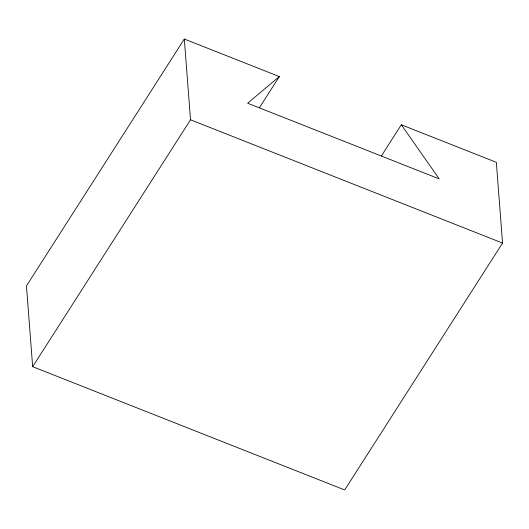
<?xml version="1.0" encoding="UTF-8"?>
<svg xmlns="http://www.w3.org/2000/svg" width="529" height="529" viewBox="0 0 529 529"><rect width="100%" height="100%" fill="white"/><g stroke="black" fill="none" stroke-linecap="round" stroke-linejoin="round"><path stroke-width="0.79" d="M259.316 107.876L279.325 76.579L184.31 39.04L26.45 285.931L32.666 366.683L344.69 489.96L502.55 243.069L496.334 162.317L401.319 124.778L381.31 156.075M32.666 366.683L190.526 119.792L184.31 39.04M279.325 76.579L247.651 103.215L439.209 178.895L401.319 124.778M190.526 119.792L502.55 243.069"/></g></svg>
